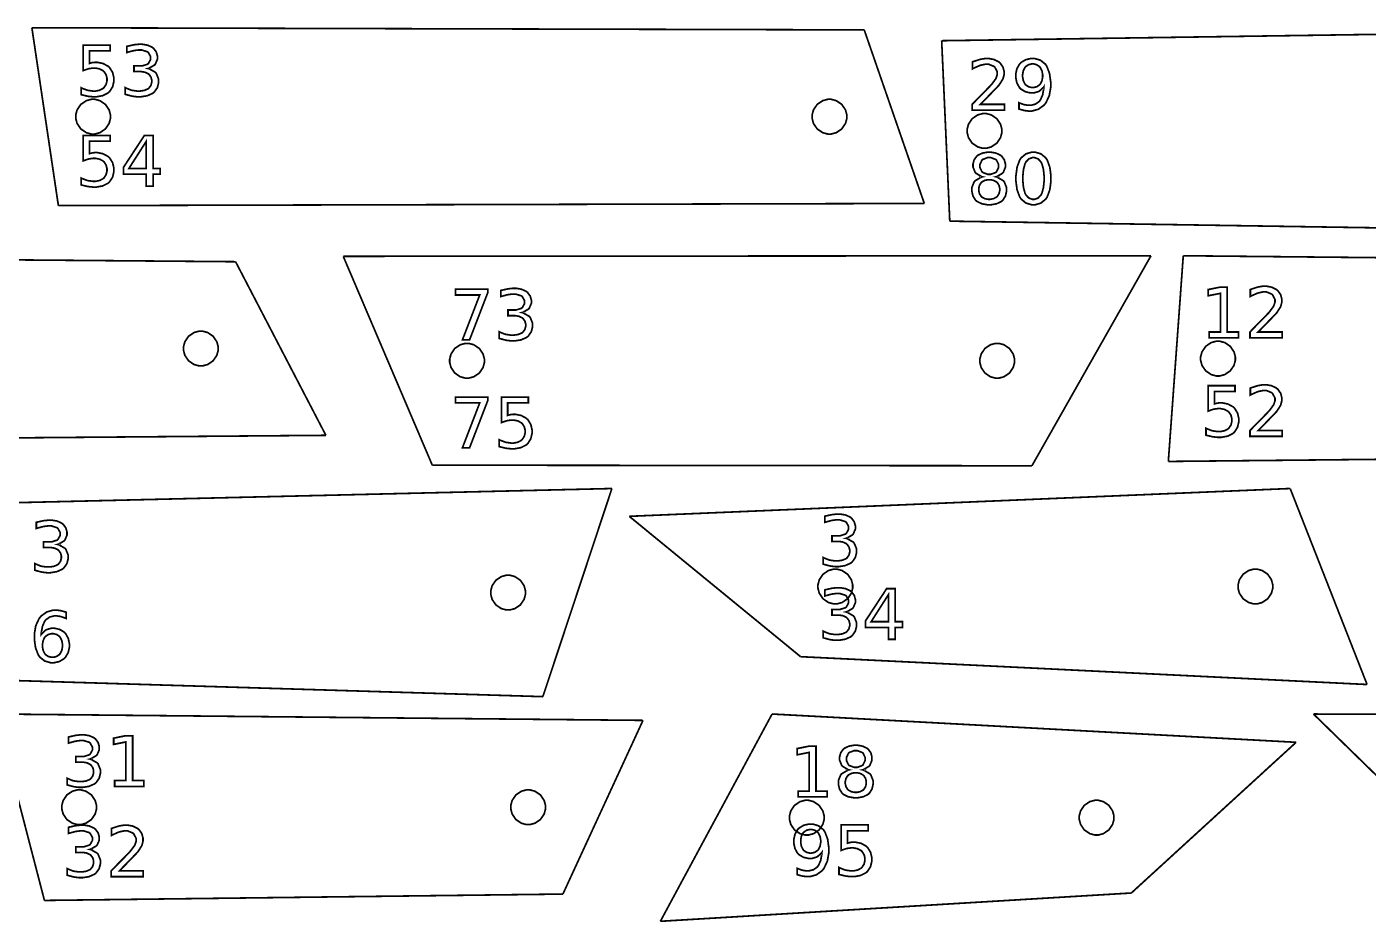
# Model space of a CAD drawing. Extents: x 0 to 51.8, y 1.6 to 26.8.
# Drawn here: x 33.59 to 41.64, y 8.98 to 14.34 of the extents above; entities that cross this region are included whole.
import ezdxf

# ---------------------------------------------------------------- set-up
doc = ezdxf.new("R2010")
doc.units = 0
doc.layers.get('0').update_dxf_attribs({"linetype": 'CONTINUOUS'})

msp = doc.modelspace()

# ---------------------------------------------------------------- linework, layer by layer
at = {"color": 0, "const_width": 0.010417}
for points in [[(33.6207, 14.3381), (38.6126, 14.325)], [(33.6207, 14.3381), (33.7796, 13.2714)], [(38.6126, 14.325), (38.9729, 13.2844)], [(39.0771, 14.2601), (44.424, 14.3381)], [(39.0771, 14.2601), (39.1257, 13.1783)], [(33.7796, 13.2714), (38.9729, 13.2844)], [(39.1257, 13.1783), (44.1097, 13.1005)], [(30.5375, 12.9709), (34.8424, 12.9351)], [(35.4881, 12.9674), (40.3324, 12.9709)], [(35.4881, 12.9674), (36.0222, 11.7152)], [(40.3324, 12.9709), (39.6185, 11.7117)], [(40.526, 12.9709), (40.4365, 11.7376)], [(40.526, 12.9709), (45.2426, 12.9245)], [(34.8424, 12.9351), (35.3839, 11.8942)], [(30.9781, 11.8583), (35.3839, 11.8942)], [(40.4365, 11.7376), (45.0368, 11.784)], [(36.0222, 11.7152), (39.6185, 11.7117)], [(32.6682, 11.4701), (37.0993, 11.5753)], [(37.0993, 11.5753), (36.6853, 10.3275)], [(37.2035, 11.4086), (41.1671, 11.5753)], [(41.1671, 11.5753), (41.6285, 10.4003)], [(37.2035, 11.4086), (38.231, 10.5671)], [(38.231, 10.5671), (41.6285, 10.4003)], [(33.2372, 10.4327), (36.6853, 10.3275)], [(33.4057, 10.2233), (37.2858, 10.1852)], [(33.4057, 10.2233), (33.696, 9.10568)], [(38.06, 10.2233), (37.39, 8.98062)], [(38.06, 10.2233), (41.2029, 10.0538)], [(41.3071, 10.2233), (45.0964, 10.2135)], [(41.3071, 10.2233), (42.3804, 9.17567)], [(37.2858, 10.1852), (36.8054, 9.14382)], [(41.2029, 10.0538), (40.2146, 9.15022)], [(33.696, 9.10568), (36.8054, 9.14382)], [(37.39, 8.98062), (40.2146, 9.15022)]]:
    msp.add_lwpolyline(points, dxfattribs=at)
at = {"color": 1, "const_width": 0.010417}
for points in [[(34.3181, 14.0935), (34.3229, 14.0925), (34.3614, 14.0707), (34.364, 14.0672), (34.3668, 14.064), (34.3808, 14.0296), (34.3808, 14.0181), (34.3808, 14.0081), (34.3731, 13.9782), (34.3549, 13.9525), (34.3497, 13.9483), (34.3446, 13.9443), (34.3124, 13.93), (34.2744, 13.9239), (34.2619, 13.9239), (34.2521, 13.9239), (34.226, 13.9271), (34.2226, 13.9278), (34.2193, 13.9283), (34.1843, 13.9376), (34.1807, 13.9388), (34.1807, 13.9785), (34.1835, 13.9769), (34.2149, 13.9642), (34.2182, 13.9633), (34.2217, 13.9625), (34.251, 13.9583), (34.2608, 13.9583), (34.2693, 13.9583), (34.2947, 13.9621), (34.3163, 13.971), (34.3196, 13.9735), (34.3229, 13.9761), (34.3347, 13.9924), (34.3397, 14.0117), (34.3397, 14.0181), (34.3397, 14.024), (34.3351, 14.0419), (34.324, 14.0574), (34.321, 14.0599), (34.3178, 14.0625), (34.2985, 14.0713), (34.2761, 14.0751), (34.2686, 14.0751), (34.2332, 14.0751), (34.2332, 14.1089), (34.2703, 14.1089), (34.2819, 14.1089), (34.3139, 14.119), (34.3165, 14.1211), (34.3193, 14.1232), (34.3328, 14.1478), (34.3328, 14.156), (34.3328, 14.165), (34.3189, 14.1897), (34.3161, 14.1918), (34.3133, 14.1939), (34.2797, 14.2044), (34.2686, 14.2044), (34.2596, 14.2044), (34.2356, 14.2014), (34.2324, 14.2007), (34.2292, 14.2001), (34.1937, 14.1906), (34.1899, 14.1893), (34.1899, 14.226), (34.1937, 14.2269), (34.2303, 14.2351), (34.2336, 14.2357), (34.2371, 14.2363), (34.2635, 14.2389), (34.2724, 14.2389), (34.2828, 14.2389), (34.3142, 14.2336), (34.3418, 14.2213), (34.3462, 14.2176), (34.3508, 14.2142), (34.3668, 14.1926), (34.3736, 14.1683), (34.3736, 14.1601), (34.3736, 14.1496), (34.3615, 14.1206), (34.3592, 14.1176), (34.3567, 14.1147), (34.3225, 14.0947), (34.3181, 14.0935)], [(33.9286, 14.2335), (34.0901, 14.2335), (34.0901, 14.1988), (33.9664, 14.1988), (33.9664, 14.1243), (33.9679, 14.1249), (33.9826, 14.1288), (33.9842, 14.1289), (33.9857, 14.1292), (33.9981, 14.1304), (34.0022, 14.1304), (34.0136, 14.1304), (34.0476, 14.1235), (34.0778, 14.1071), (34.0828, 14.1025), (34.0876, 14.0978), (34.105, 14.0697), (34.1125, 14.0378), (34.1125, 14.0271), (34.1125, 14.0162), (34.1049, 13.9836), (34.0869, 13.9556), (34.0818, 13.951), (34.0768, 13.9464), (34.0451, 13.9306), (34.0082, 13.9239), (33.996, 13.9239), (33.9861, 13.9239), (33.9601, 13.9265), (33.9568, 13.9271), (33.9536, 13.9276), (33.9194, 13.9358), (33.9158, 13.9368), (33.9158, 13.9781), (33.9189, 13.9764), (33.9506, 13.964), (33.9539, 13.9631), (33.9571, 13.9624), (33.9856, 13.9583), (33.995, 13.9583), (34.0029, 13.9583), (34.0265, 13.9629), (34.0472, 13.9737), (34.0506, 13.9768), (34.054, 13.9799), (34.066, 13.9987), (34.0712, 14.02), (34.0712, 14.0271), (34.0712, 14.0342), (34.066, 14.0556), (34.054, 14.0742), (34.0506, 14.0772), (34.0472, 14.0804), (34.0265, 14.0913), (34.0029, 14.096), (33.995, 14.096), (33.9868, 14.096), (33.9647, 14.0929), (33.9621, 14.0922), (33.9593, 14.0917), (33.9315, 14.0822), (33.9286, 14.081), (33.9286, 14.2335)], [(39.3097, 13.8788), (39.4532, 13.8788), (39.4532, 13.8442), (39.2604, 13.8442), (39.2604, 13.8788), (39.2643, 13.8828), (39.2879, 13.9072), (39.3172, 13.9371), (39.324, 13.9439), (39.3307, 13.9507), (39.3569, 13.9774), (39.3731, 13.9944), (39.3747, 13.9964), (39.3781, 14), (39.4011, 14.0314), (39.4024, 14.0339), (39.4036, 14.0365), (39.4104, 14.0572), (39.4104, 14.064), (39.4104, 14.0739), (39.3961, 14.1011), (39.3932, 14.1036), (39.3904, 14.1061), (39.3593, 14.119), (39.349, 14.119), (39.3387, 14.119), (39.3118, 14.1133), (39.3082, 14.1122), (39.3046, 14.1111), (39.2664, 14.0942), (39.2624, 14.0918), (39.2624, 14.1333), (39.2665, 14.135), (39.305, 14.1475), (39.3086, 14.1483), (39.3122, 14.1492), (39.3393, 14.1535), (39.3483, 14.1535), (39.3589, 14.1535), (39.3906, 14.1476), (39.4187, 14.1338), (39.4233, 14.1299), (39.4281, 14.126), (39.4444, 14.1024), (39.4517, 14.0758), (39.4517, 14.0669), (39.4517, 14.0581), (39.4457, 14.0342), (39.4444, 14.0313), (39.4432, 14.0285), (39.4221, 13.9956), (39.419, 13.9918), (39.4182, 13.9908), (39.4083, 13.9804), (39.3911, 13.9625), (39.3865, 13.9578), (39.3819, 13.9531), (39.3536, 13.9239), (39.3179, 13.8872), (39.3097, 13.8788)], [(39.541, 13.8505), (39.541, 13.8881), (39.5435, 13.8869), (39.5694, 13.8774), (39.5722, 13.8768), (39.5747, 13.8761), (39.5962, 13.8729), (39.6035, 13.8729), (39.6124, 13.8729), (39.6392, 13.8797), (39.6619, 13.8957), (39.6654, 13.9003), (39.669, 13.9047), (39.6824, 13.9347), (39.6894, 13.974), (39.69, 13.9833), (39.6881, 13.9804), (39.6631, 13.9581), (39.66, 13.9564), (39.6569, 13.9549), (39.6293, 13.9471), (39.6201, 13.9471), (39.6099, 13.9471), (39.5793, 13.954), (39.5524, 13.9701), (39.5479, 13.9747), (39.5435, 13.9793), (39.5279, 14.0074), (39.5214, 14.0394), (39.5214, 14.0501), (39.5214, 14.0607), (39.5282, 14.0922), (39.5443, 14.1204), (39.5489, 14.125), (39.5536, 14.1299), (39.5813, 14.1464), (39.6124, 14.1535), (39.6228, 14.1535), (39.6343, 14.1535), (39.6692, 14.1433), (39.6986, 14.1199), (39.7032, 14.1131), (39.7078, 14.1064), (39.724, 14.0636), (39.731, 14.0126), (39.731, 13.9957), (39.731, 13.9796), (39.7225, 13.9312), (39.7026, 13.8883), (39.6969, 13.8811), (39.6913, 13.874), (39.6569, 13.8491), (39.6181, 13.8384), (39.6051, 13.8384), (39.5974, 13.8384), (39.5765, 13.8409), (39.5739, 13.8414), (39.5712, 13.842), (39.5437, 13.8496), (39.541, 13.8505)], [(39.6228, 13.9794), (39.6289, 13.9794), (39.6474, 13.9842), (39.6636, 13.9951), (39.6664, 13.9983), (39.669, 14.0015), (39.6786, 14.0207), (39.6826, 14.0429), (39.6826, 14.0501), (39.6826, 14.0575), (39.6786, 14.0794), (39.669, 14.0987), (39.6664, 14.1018), (39.6636, 14.105), (39.6474, 14.1161), (39.6289, 14.121), (39.6228, 14.121), (39.6165, 14.121), (39.5978, 14.1161), (39.5814, 14.105), (39.5786, 14.1018), (39.576, 14.0987), (39.5665, 14.0794), (39.5626, 14.0575), (39.5626, 14.0501), (39.5626, 14.0429), (39.5665, 14.0207), (39.576, 14.0015), (39.5786, 13.9983), (39.5814, 13.9951), (39.5978, 13.9842), (39.6165, 13.9794), (39.6228, 13.9794)], [(33.9286, 13.6924), (34.0901, 13.6924), (34.0901, 13.6577), (33.9664, 13.6577), (33.9664, 13.5832), (33.9679, 13.5838), (33.9826, 13.5876), (33.9842, 13.5878), (33.9857, 13.5881), (33.9981, 13.5893), (34.0022, 13.5893), (34.0136, 13.5893), (34.0476, 13.5823), (34.0778, 13.566), (34.0828, 13.5613), (34.0876, 13.5567), (34.105, 13.5286), (34.1125, 13.4967), (34.1125, 13.486), (34.1125, 13.4752), (34.1049, 13.4424), (34.0869, 13.4144), (34.0818, 13.4098), (34.0768, 13.4053), (34.0451, 13.3895), (34.0082, 13.3827), (33.996, 13.3827), (33.9861, 13.3827), (33.9601, 13.3854), (33.9568, 13.386), (33.9536, 13.3865), (33.9194, 13.3946), (33.9158, 13.3957), (33.9158, 13.437), (33.9189, 13.4353), (33.9506, 13.4228), (33.9539, 13.422), (33.9571, 13.4212), (33.9856, 13.4172), (33.995, 13.4172), (34.0029, 13.4172), (34.0265, 13.4218), (34.0472, 13.4326), (34.0506, 13.4357), (34.054, 13.4388), (34.066, 13.4576), (34.0712, 13.4789), (34.0712, 13.486), (34.0712, 13.4931), (34.066, 13.5144), (34.054, 13.5331), (34.0506, 13.5361), (34.0472, 13.5393), (34.0265, 13.5501), (34.0029, 13.5548), (33.995, 13.5548), (33.9868, 13.5548), (33.9647, 13.5518), (33.9621, 13.5511), (33.9593, 13.5505), (33.9315, 13.5411), (33.9286, 13.5398), (33.9286, 13.6924)], [(34.2957, 13.6924), (34.3474, 13.6924), (34.3474, 13.4945), (34.3908, 13.4945), (34.3908, 13.4602), (34.3474, 13.4602), (34.3474, 13.3886), (34.3065, 13.3886), (34.3065, 13.4602), (34.1694, 13.4602), (34.1694, 13.4999), (34.2957, 13.6924)], [(34.3065, 13.6566), (34.2029, 13.4945), (34.3065, 13.4945), (34.3065, 13.6566)], [(39.3212, 13.4442), (39.3167, 13.4453), (39.2824, 13.4657), (39.28, 13.4687), (39.2775, 13.4717), (39.2651, 13.5027), (39.2651, 13.513), (39.2651, 13.5212), (39.2715, 13.5456), (39.2867, 13.567), (39.291, 13.5705), (39.2954, 13.5741), (39.3218, 13.5864), (39.3521, 13.5917), (39.3622, 13.5917), (39.3722, 13.5917), (39.4026, 13.5864), (39.429, 13.5741), (39.4333, 13.5705), (39.4378, 13.567), (39.4529, 13.5456), (39.4594, 13.5212), (39.4594, 13.513), (39.4594, 13.5019), (39.4471, 13.4717), (39.4447, 13.4687), (39.4422, 13.4657), (39.4081, 13.4453), (39.4036, 13.4442), (39.4086, 13.443), (39.4471, 13.4204), (39.4499, 13.417), (39.4526, 13.4137), (39.4664, 13.3794), (39.4664, 13.368), (39.4664, 13.3582), (39.4596, 13.3289), (39.4439, 13.304), (39.4394, 13.3001), (39.435, 13.2962), (39.4067, 13.2825), (39.3733, 13.2766), (39.3622, 13.2766), (39.3511, 13.2766), (39.3178, 13.2825), (39.2894, 13.2962), (39.285, 13.3001), (39.2804, 13.304), (39.2647, 13.3289), (39.2581, 13.3582), (39.2581, 13.368), (39.2581, 13.3803), (39.2719, 13.4137), (39.2747, 13.417), (39.2775, 13.4204), (39.3163, 13.443), (39.3212, 13.4442)], [(39.6275, 13.5917), (39.6388, 13.5917), (39.6726, 13.5817), (39.7011, 13.5581), (39.7056, 13.5514), (39.7101, 13.5447), (39.7257, 13.5018), (39.7325, 13.451), (39.7325, 13.434), (39.7325, 13.4171), (39.7257, 13.3664), (39.7101, 13.3237), (39.7056, 13.317), (39.7011, 13.3103), (39.6726, 13.2867), (39.6388, 13.2766), (39.6275, 13.2766), (39.6163, 13.2766), (39.5825, 13.2867), (39.554, 13.3103), (39.5496, 13.317), (39.5451, 13.3237), (39.5293, 13.3664), (39.5226, 13.4171), (39.5226, 13.434), (39.5226, 13.451), (39.5293, 13.5018), (39.5451, 13.5447), (39.5496, 13.5514), (39.554, 13.5581), (39.5825, 13.5817), (39.6163, 13.5917), (39.6275, 13.5917)], [(39.3063, 13.5091), (39.3063, 13.4999), (39.3185, 13.4746), (39.321, 13.4724), (39.3235, 13.4702), (39.3525, 13.4592), (39.3622, 13.4592), (39.3725, 13.4592), (39.4011, 13.4702), (39.4036, 13.4724), (39.4061, 13.4746), (39.4186, 13.5005), (39.4186, 13.5091), (39.4186, 13.5183), (39.4061, 13.5438), (39.4036, 13.546), (39.4011, 13.5482), (39.3719, 13.5592), (39.3622, 13.5592), (39.3519, 13.5592), (39.3235, 13.5482), (39.321, 13.546), (39.3185, 13.5438), (39.3063, 13.5177), (39.3063, 13.5091)], [(39.6275, 13.5592), (39.6206, 13.5592), (39.5997, 13.5514), (39.5824, 13.5332), (39.5797, 13.5279), (39.5771, 13.5227), (39.5678, 13.4888), (39.5639, 13.4477), (39.5639, 13.434), (39.5639, 13.4204), (39.5678, 13.3794), (39.5771, 13.3457), (39.5797, 13.3404), (39.5824, 13.3352), (39.5997, 13.317), (39.6206, 13.3092), (39.6275, 13.3092), (39.6344, 13.3092), (39.6556, 13.317), (39.6728, 13.3352), (39.6754, 13.3404), (39.6781, 13.3457), (39.6875, 13.3794), (39.6915, 13.4204), (39.6915, 13.434), (39.6915, 13.4477), (39.6875, 13.4888), (39.6781, 13.5227), (39.6754, 13.5279), (39.6728, 13.5332), (39.6556, 13.5514), (39.6344, 13.5592), (39.6275, 13.5592)], [(39.3622, 13.4268), (39.3557, 13.4268), (39.336, 13.4228), (39.3189, 13.4136), (39.3163, 13.411), (39.3133, 13.4084), (39.3036, 13.3924), (39.2994, 13.3741), (39.2994, 13.368), (39.2994, 13.3619), (39.3036, 13.3434), (39.3133, 13.3274), (39.3163, 13.3248), (39.3189, 13.3222), (39.336, 13.3131), (39.3557, 13.3092), (39.3622, 13.3092), (39.3688, 13.3092), (39.3883, 13.3131), (39.4056, 13.3222), (39.4085, 13.3248), (39.4113, 13.3275), (39.4211, 13.3435), (39.4254, 13.3619), (39.4254, 13.368), (39.4254, 13.3741), (39.4211, 13.3924), (39.4113, 13.4084), (39.4085, 13.411), (39.4056, 13.4136), (39.3885, 13.4228), (39.3688, 13.4268), (39.3622, 13.4268)], [(40.9753, 12.5137), (41.1188, 12.5137), (41.1188, 12.4792), (40.9261, 12.4792), (40.9261, 12.5137), (40.9299, 12.5178), (40.9535, 12.5422), (40.9829, 12.5721), (40.9896, 12.5788), (40.9964, 12.5857), (41.0226, 12.6124), (41.0388, 12.6294), (41.0404, 12.6313), (41.0436, 12.635), (41.0667, 12.6663), (41.0679, 12.6689), (41.0693, 12.6715), (41.076, 12.6922), (41.076, 12.6991), (41.076, 12.7089), (41.0617, 12.7361), (41.0589, 12.7386), (41.0561, 12.7412), (41.025, 12.754), (41.0146, 12.754), (41.0044, 12.754), (40.9774, 12.7484), (40.9738, 12.7472), (40.9703, 12.7462), (40.9321, 12.7291), (40.9281, 12.7268), (40.9281, 12.7683), (40.9321, 12.77), (40.9707, 12.7824), (40.9742, 12.7833), (40.9778, 12.7841), (41.0049, 12.7885), (41.0139, 12.7885), (41.0244, 12.7885), (41.0563, 12.7826), (41.0843, 12.7688), (41.089, 12.7648), (41.0938, 12.7609), (41.1101, 12.7374), (41.1172, 12.7108), (41.1172, 12.7019), (41.1172, 12.693), (41.1113, 12.6691), (41.1101, 12.6663), (41.1089, 12.6635), (41.0878, 12.6306), (41.0847, 12.6268), (41.0839, 12.6258), (41.0739, 12.6153), (41.0567, 12.5974), (41.0521, 12.5927), (41.0476, 12.5881), (41.0193, 12.5589), (40.9836, 12.5222), (40.9753, 12.5137)], [(36.1607, 12.7701), (36.356, 12.7701), (36.356, 12.7526), (36.2456, 12.4663), (36.2028, 12.4663), (36.3065, 12.7354), (36.1607, 12.7354), (36.1607, 12.7701)], [(36.5608, 12.6302), (36.5657, 12.6291), (36.604, 12.6073), (36.6068, 12.6039), (36.6096, 12.6006), (36.6235, 12.5661), (36.6235, 12.5546), (36.6235, 12.5447), (36.6157, 12.5148), (36.5976, 12.4891), (36.5925, 12.485), (36.5874, 12.4809), (36.555, 12.4666), (36.5171, 12.4604), (36.5046, 12.4604), (36.4947, 12.4604), (36.4686, 12.4637), (36.4653, 12.4644), (36.4619, 12.465), (36.4269, 12.4742), (36.4233, 12.4754), (36.4233, 12.5151), (36.4262, 12.5135), (36.4575, 12.5008), (36.461, 12.4999), (36.4643, 12.4991), (36.4936, 12.495), (36.5035, 12.495), (36.5119, 12.495), (36.5375, 12.4987), (36.5589, 12.5077), (36.5622, 12.5101), (36.5657, 12.5128), (36.5774, 12.529), (36.5825, 12.5482), (36.5825, 12.5546), (36.5825, 12.5607), (36.5778, 12.5786), (36.5667, 12.594), (36.5636, 12.5965), (36.5604, 12.5991), (36.5411, 12.6079), (36.5188, 12.6117), (36.5113, 12.6117), (36.476, 12.6117), (36.476, 12.6456), (36.5131, 12.6456), (36.5246, 12.6456), (36.5565, 12.6557), (36.5593, 12.6577), (36.5619, 12.6598), (36.5756, 12.6845), (36.5756, 12.6927), (36.5756, 12.7016), (36.5615, 12.7264), (36.5588, 12.7285), (36.5561, 12.7306), (36.5225, 12.741), (36.5113, 12.741), (36.5022, 12.741), (36.4782, 12.738), (36.475, 12.7374), (36.4718, 12.7368), (36.4364, 12.7272), (36.4325, 12.7259), (36.4325, 12.7625), (36.4364, 12.7636), (36.4729, 12.7717), (36.4764, 12.7723), (36.4797, 12.7728), (36.5061, 12.7756), (36.515, 12.7756), (36.5254, 12.7756), (36.5568, 12.7702), (36.5844, 12.7579), (36.589, 12.7543), (36.5935, 12.7508), (36.6094, 12.7293), (36.6164, 12.7049), (36.6164, 12.6968), (36.6164, 12.6861), (36.6042, 12.6572), (36.6018, 12.6542), (36.5994, 12.6514), (36.5653, 12.6313), (36.5608, 12.6302)], [(40.6818, 12.5137), (40.749, 12.5137), (40.749, 12.7455), (40.676, 12.731), (40.676, 12.7683), (40.7486, 12.783), (40.7897, 12.783), (40.7897, 12.5137), (40.8567, 12.5137), (40.8567, 12.4792), (40.6818, 12.4792), (40.6818, 12.5137)], [(40.6751, 12.1919), (40.8365, 12.1919), (40.8365, 12.1572), (40.7128, 12.1572), (40.7128, 12.0828), (40.7143, 12.0833), (40.7292, 12.0871), (40.7307, 12.0873), (40.7321, 12.0876), (40.7444, 12.0889), (40.7486, 12.0889), (40.76, 12.0889), (40.7942, 12.0819), (40.8242, 12.0655), (40.8292, 12.0609), (40.834, 12.0563), (40.8514, 12.0282), (40.8589, 11.9962), (40.8589, 11.9856), (40.8589, 11.9747), (40.8513, 11.942), (40.8333, 11.914), (40.8283, 11.9094), (40.8232, 11.9049), (40.7915, 11.8891), (40.7546, 11.8823), (40.7424, 11.8823), (40.7326, 11.8823), (40.7065, 11.885), (40.7033, 11.8855), (40.7, 11.8861), (40.6658, 11.8942), (40.6622, 11.8953), (40.6622, 11.9365), (40.6653, 11.9349), (40.6969, 11.9224), (40.7003, 11.9216), (40.7035, 11.9208), (40.7319, 11.9168), (40.7415, 11.9168), (40.7493, 11.9168), (40.7729, 11.9214), (40.7936, 11.9322), (40.7971, 11.9352), (40.8004, 11.9384), (40.8125, 11.9571), (40.8176, 11.9785), (40.8176, 11.9856), (40.8176, 11.9927), (40.8125, 12.0139), (40.8004, 12.0327), (40.7971, 12.0357), (40.7936, 12.0388), (40.7729, 12.0497), (40.7493, 12.0544), (40.7415, 12.0544), (40.7332, 12.0544), (40.7112, 12.0513), (40.7085, 12.0507), (40.7058, 12.0501), (40.6779, 12.0407), (40.6751, 12.0394), (40.6751, 12.1919)], [(40.9753, 11.9226), (41.1188, 11.9226), (41.1188, 11.8881), (40.9261, 11.8881), (40.9261, 11.9226), (40.9299, 11.9267), (40.9535, 11.9511), (40.9829, 11.981), (40.9896, 11.9877), (40.9964, 11.9946), (41.0226, 12.0213), (41.0388, 12.0383), (41.0404, 12.0403), (41.0436, 12.0439), (41.0667, 12.0753), (41.0679, 12.0778), (41.0693, 12.0804), (41.076, 12.1011), (41.076, 12.108), (41.076, 12.1178), (41.0617, 12.145), (41.0589, 12.1475), (41.0561, 12.1501), (41.025, 12.1629), (41.0146, 12.1629), (41.0044, 12.1629), (40.9774, 12.1573), (40.9738, 12.1561), (40.9703, 12.1551), (40.9321, 12.138), (40.9281, 12.1357), (40.9281, 12.1772), (40.9321, 12.1789), (40.9707, 12.1913), (40.9742, 12.1922), (40.9778, 12.193), (41.0049, 12.1974), (41.0139, 12.1974), (41.0244, 12.1974), (41.0563, 12.1915), (41.0843, 12.1777), (41.089, 12.1737), (41.0938, 12.1698), (41.1101, 12.1463), (41.1172, 12.1197), (41.1172, 12.1108), (41.1172, 12.1019), (41.1113, 12.078), (41.1101, 12.0752), (41.1089, 12.0724), (41.0878, 12.0395), (41.0847, 12.0357), (41.0839, 12.0347), (41.0739, 12.0242), (41.0567, 12.0063), (41.0521, 12.0016), (41.0476, 11.997), (41.0193, 11.9678), (40.9836, 11.9311), (40.9753, 11.9226)], [(36.1607, 12.1232), (36.356, 12.1232), (36.356, 12.1056), (36.2456, 11.8193), (36.2028, 11.8193), (36.3065, 12.0884), (36.1607, 12.0884), (36.1607, 12.1232)], [(36.4367, 12.1232), (36.5981, 12.1232), (36.5981, 12.0884), (36.4744, 12.0884), (36.4744, 12.014), (36.4758, 12.0145), (36.4907, 12.0183), (36.4922, 12.0186), (36.4936, 12.0188), (36.506, 12.0201), (36.5101, 12.0201), (36.5215, 12.0201), (36.5557, 12.0131), (36.5857, 11.9967), (36.5907, 11.9921), (36.5957, 11.9875), (36.6129, 11.9594), (36.6204, 11.9275), (36.6204, 11.9168), (36.6204, 11.9059), (36.6128, 11.8732), (36.595, 11.8452), (36.5899, 11.8406), (36.5847, 11.8361), (36.5531, 11.8203), (36.5161, 11.8135), (36.5039, 11.8135), (36.4942, 11.8135), (36.4681, 11.8162), (36.4649, 11.8167), (36.4615, 11.8173), (36.4274, 11.8254), (36.4239, 11.8265), (36.4239, 11.8677), (36.4268, 11.8661), (36.4586, 11.8536), (36.4618, 11.8528), (36.465, 11.852), (36.4936, 11.848), (36.5031, 11.848), (36.5108, 11.848), (36.5344, 11.8526), (36.5551, 11.8634), (36.5586, 11.8664), (36.5619, 11.8696), (36.574, 11.8883), (36.5792, 11.9097), (36.5792, 11.9168), (36.5792, 11.9239), (36.574, 11.9452), (36.5619, 11.9639), (36.5586, 11.9669), (36.5551, 11.9701), (36.5344, 11.9809), (36.5108, 11.9856), (36.5031, 11.9856), (36.4949, 11.9856), (36.4728, 11.9825), (36.47, 11.9819), (36.4674, 11.9813), (36.4394, 11.9719), (36.4367, 11.9706), (36.4367, 12.1232)], [(38.5042, 11.2766), (38.509, 11.2756), (38.5474, 11.2538), (38.5501, 11.2504), (38.5529, 11.2471), (38.5668, 11.2126), (38.5668, 11.2011), (38.5668, 11.1912), (38.559, 11.1612), (38.541, 11.1356), (38.5358, 11.1315), (38.5307, 11.1274), (38.4983, 11.1131), (38.4606, 11.1069), (38.4479, 11.1069), (38.4381, 11.1069), (38.4119, 11.1102), (38.4086, 11.1108), (38.4053, 11.1115), (38.3703, 11.1207), (38.3668, 11.1219), (38.3668, 11.1616), (38.3696, 11.16), (38.4008, 11.1473), (38.4043, 11.1464), (38.4076, 11.1456), (38.4369, 11.1414), (38.4468, 11.1414), (38.4553, 11.1414), (38.4808, 11.1452), (38.5022, 11.1541), (38.5057, 11.1566), (38.509, 11.1592), (38.5208, 11.1755), (38.5258, 11.1947), (38.5258, 11.2011), (38.5258, 11.2071), (38.5211, 11.225), (38.5101, 11.2405), (38.5069, 11.243), (38.5038, 11.2456), (38.4844, 11.2544), (38.4621, 11.2582), (38.4546, 11.2582), (38.4193, 11.2582), (38.4193, 11.292), (38.4564, 11.292), (38.4679, 11.292), (38.4999, 11.3022), (38.5026, 11.3042), (38.5053, 11.3063), (38.5189, 11.3309), (38.5189, 11.3391), (38.5189, 11.3481), (38.505, 11.3729), (38.5022, 11.3749), (38.4994, 11.3771), (38.4658, 11.3875), (38.4546, 11.3875), (38.4456, 11.3875), (38.4217, 11.3845), (38.4185, 11.3838), (38.4151, 11.3833), (38.3797, 11.3736), (38.3758, 11.3723), (38.3758, 11.409), (38.3797, 11.4101), (38.4162, 11.4182), (38.4197, 11.4188), (38.4231, 11.4193), (38.4494, 11.422), (38.4583, 11.422), (38.4688, 11.422), (38.5003, 11.4167), (38.5278, 11.4043), (38.5324, 11.4008), (38.5369, 11.3972), (38.5528, 11.3758), (38.5597, 11.3514), (38.5597, 11.3433), (38.5597, 11.3326), (38.5475, 11.3037), (38.5451, 11.3007), (38.5428, 11.2978), (38.5086, 11.2778), (38.5042, 11.2766)], [(33.7757, 11.2402), (33.7806, 11.2392), (33.8189, 11.2173), (33.8217, 11.214), (33.8244, 11.2107), (33.8385, 11.1762), (33.8385, 11.1647), (33.8385, 11.1548), (33.8306, 11.1248), (33.8125, 11.0992), (33.8074, 11.0951), (33.8022, 11.091), (33.77, 11.0767), (33.7321, 11.0705), (33.7194, 11.0705), (33.7097, 11.0705), (33.6836, 11.0738), (33.6803, 11.0744), (33.6768, 11.0751), (33.6419, 11.0843), (33.6383, 11.0855), (33.6383, 11.1252), (33.6411, 11.1236), (33.6725, 11.1109), (33.6758, 11.11), (33.6793, 11.1092), (33.7086, 11.105), (33.7185, 11.105), (33.7269, 11.105), (33.7524, 11.1088), (33.7739, 11.1177), (33.7772, 11.1202), (33.7806, 11.1228), (33.7924, 11.1391), (33.7974, 11.1583), (33.7974, 11.1647), (33.7974, 11.1707), (33.7926, 11.1886), (33.7817, 11.2041), (33.7785, 11.2066), (33.7754, 11.2092), (33.7561, 11.218), (33.7336, 11.2218), (33.7263, 11.2218), (33.6908, 11.2218), (33.6908, 11.2556), (33.7279, 11.2556), (33.7396, 11.2556), (33.7715, 11.2658), (33.7742, 11.2678), (33.7769, 11.2699), (33.7904, 11.2945), (33.7904, 11.3027), (33.7904, 11.3117), (33.7765, 11.3365), (33.7737, 11.3385), (33.771, 11.3407), (33.7374, 11.3511), (33.7263, 11.3511), (33.7172, 11.3511), (33.6932, 11.3481), (33.69, 11.3474), (33.6868, 11.3468), (33.6512, 11.3372), (33.6475, 11.3359), (33.6475, 11.3726), (33.6514, 11.3737), (33.6879, 11.3818), (33.6913, 11.3824), (33.6947, 11.3829), (33.7211, 11.3856), (33.7299, 11.3856), (33.7404, 11.3856), (33.7718, 11.3803), (33.7993, 11.3679), (33.8039, 11.3644), (33.8085, 11.3608), (33.8244, 11.3394), (33.8313, 11.315), (33.8313, 11.3069), (33.8313, 11.2962), (33.8192, 11.2673), (33.8167, 11.2643), (33.8143, 11.2614), (33.7801, 11.2414), (33.7757, 11.2402)], [(38.5042, 10.8351), (38.509, 10.834), (38.5474, 10.8122), (38.5501, 10.8088), (38.5529, 10.8055), (38.5668, 10.7711), (38.5668, 10.7596), (38.5668, 10.7496), (38.559, 10.7197), (38.541, 10.694), (38.5358, 10.6899), (38.5307, 10.6858), (38.4983, 10.6715), (38.4606, 10.6654), (38.4479, 10.6654), (38.4381, 10.6654), (38.4119, 10.6686), (38.4086, 10.6693), (38.4053, 10.6699), (38.3703, 10.6791), (38.3668, 10.6803), (38.3668, 10.7201), (38.3696, 10.7184), (38.4008, 10.7057), (38.4043, 10.7049), (38.4076, 10.704), (38.4369, 10.6999), (38.4468, 10.6999), (38.4553, 10.6999), (38.4808, 10.7037), (38.5022, 10.7126), (38.5057, 10.7151), (38.509, 10.7177), (38.5208, 10.7339), (38.5258, 10.7532), (38.5258, 10.7596), (38.5258, 10.7656), (38.5211, 10.7835), (38.5101, 10.7989), (38.5069, 10.8014), (38.5038, 10.804), (38.4844, 10.8128), (38.4621, 10.8166), (38.4546, 10.8166), (38.4193, 10.8166), (38.4193, 10.8505), (38.4564, 10.8505), (38.4679, 10.8505), (38.4999, 10.8606), (38.5026, 10.8626), (38.5053, 10.8647), (38.5189, 10.8894), (38.5189, 10.8976), (38.5189, 10.9065), (38.505, 10.9313), (38.5022, 10.9334), (38.4994, 10.9355), (38.4658, 10.946), (38.4546, 10.946), (38.4456, 10.946), (38.4217, 10.9429), (38.4185, 10.9423), (38.4151, 10.9417), (38.3797, 10.9321), (38.3758, 10.9308), (38.3758, 10.9674), (38.3797, 10.9685), (38.4162, 10.9767), (38.4197, 10.9772), (38.4231, 10.9778), (38.4494, 10.9805), (38.4583, 10.9805), (38.4688, 10.9805), (38.5003, 10.9752), (38.5278, 10.9628), (38.5324, 10.9592), (38.5369, 10.9557), (38.5528, 10.9342), (38.5597, 10.9098), (38.5597, 10.9017), (38.5597, 10.8911), (38.5475, 10.8621), (38.5451, 10.8592), (38.5428, 10.8563), (38.5086, 10.8362), (38.5042, 10.8351)], [(38.7471, 10.975), (38.7988, 10.975), (38.7988, 10.7771), (38.8421, 10.7771), (38.8421, 10.7428), (38.7988, 10.7428), (38.7988, 10.6712), (38.7579, 10.6712), (38.7579, 10.7428), (38.6208, 10.7428), (38.6208, 10.7826), (38.7471, 10.975)], [(38.7579, 10.9392), (38.6542, 10.7771), (38.7579, 10.7771), (38.7579, 10.9392)], [(33.8258, 10.8339), (33.8258, 10.7964), (33.8232, 10.7976), (33.7969, 10.807), (33.7944, 10.8077), (33.7918, 10.8083), (33.7704, 10.8116), (33.7633, 10.8116), (33.7543, 10.8116), (33.7274, 10.8047), (33.7046, 10.7886), (33.7011, 10.784), (33.6975, 10.7795), (33.6843, 10.7496), (33.6772, 10.7104), (33.6768, 10.7011), (33.6788, 10.704), (33.7036, 10.7265), (33.7067, 10.728), (33.7097, 10.7297), (33.7374, 10.7376), (33.7467, 10.7376), (33.7568, 10.7376), (33.7875, 10.7306), (33.8144, 10.7145), (33.8189, 10.7098), (33.8233, 10.7052), (33.8389, 10.677), (33.8456, 10.645), (33.8456, 10.6343), (33.8456, 10.6237), (33.8386, 10.5921), (33.8224, 10.5639), (33.8178, 10.5592), (33.8132, 10.5545), (33.7856, 10.538), (33.7546, 10.531), (33.7443, 10.531), (33.7326, 10.531), (33.6976, 10.5411), (33.6682, 10.5646), (33.6635, 10.5713), (33.6589, 10.5781), (33.6426, 10.6208), (33.6357, 10.6714), (33.6357, 10.6883), (33.6357, 10.7045), (33.6442, 10.753), (33.6642, 10.796), (33.6699, 10.8031), (33.6756, 10.8103), (33.7099, 10.8353), (33.7486, 10.8461), (33.7617, 10.8461), (33.7694, 10.8461), (33.7903, 10.8436), (33.7929, 10.843), (33.7954, 10.8426), (33.8229, 10.835), (33.8258, 10.8339)], [(33.7443, 10.705), (33.7381, 10.705), (33.7193, 10.7003), (33.7029, 10.6893), (33.7001, 10.6861), (33.6975, 10.683), (33.6881, 10.6637), (33.6842, 10.6417), (33.6842, 10.6343), (33.6842, 10.627), (33.6881, 10.6049), (33.6975, 10.5856), (33.7001, 10.5824), (33.7029, 10.5793), (33.7193, 10.5683), (33.7381, 10.5635), (33.7443, 10.5635), (33.7504, 10.5635), (33.7689, 10.5683), (33.7851, 10.5793), (33.7879, 10.5824), (33.7906, 10.5856), (33.8001, 10.6049), (33.8042, 10.627), (33.8042, 10.6343), (33.8042, 10.6417), (33.8001, 10.6637), (33.7906, 10.683), (33.7879, 10.6861), (33.7851, 10.6893), (33.7689, 10.7003), (33.7504, 10.705), (33.7443, 10.705)], [(33.9693, 9.95335), (33.9742, 9.95231), (34.0125, 9.93044), (34.0153, 9.92708), (34.0181, 9.92378), (34.0319, 9.88932), (34.0319, 9.87782), (34.0319, 9.86789), (34.0242, 9.83794), (34.0061, 9.81228), (34.001, 9.80817), (33.9958, 9.8041), (33.9635, 9.78976), (33.9256, 9.78364), (33.9131, 9.78364), (33.9032, 9.78364), (33.8771, 9.78689), (33.8737, 9.78754), (33.8704, 9.78819), (33.8354, 9.79742), (33.8318, 9.79861), (33.8318, 9.83832), (33.8347, 9.83669), (33.866, 9.824), (33.8694, 9.82314), (33.8728, 9.82232), (33.9021, 9.81814), (33.9119, 9.81814), (33.9204, 9.81814), (33.946, 9.82194), (33.9674, 9.83083), (33.9707, 9.83333), (33.9742, 9.83594), (33.9858, 9.85215), (33.991, 9.87142), (33.991, 9.87782), (33.991, 9.88385), (33.9863, 9.90175), (33.9751, 9.91721), (33.9721, 9.91971), (33.9689, 9.92225), (33.9496, 9.9311), (33.9272, 9.9349), (33.9197, 9.9349), (33.8844, 9.9349), (33.8844, 9.96875), (33.9215, 9.96875), (33.9331, 9.96875), (33.965, 9.97889), (33.9678, 9.9809), (33.9704, 9.98296), (33.984, 10.0077), (33.984, 10.0158), (33.984, 10.0248), (33.97, 10.0496), (33.9672, 10.0517), (33.9646, 10.0538), (33.931, 10.0642), (33.9197, 10.0642), (33.9107, 10.0642), (33.8867, 10.0612), (33.8835, 10.0605), (33.8803, 10.0599), (33.8449, 10.0503), (33.841, 10.049), (33.841, 10.0857), (33.8449, 10.0868), (33.8814, 10.0949), (33.8849, 10.0955), (33.8882, 10.096), (33.9146, 10.0987), (33.9235, 10.0987), (33.9339, 10.0987), (33.9653, 10.0934), (33.9929, 10.0811), (33.9975, 10.0775), (34.0019, 10.0739), (34.0179, 10.0525), (34.0249, 10.0281), (34.0249, 10.02), (34.0249, 10.0093), (34.0126, 9.98036), (34.0103, 9.97743), (34.0079, 9.97456), (33.9738, 9.95449), (33.9693, 9.95335)], [(34.1171, 9.824), (34.1844, 9.824), (34.1844, 10.0558), (34.1113, 10.0412), (34.1113, 10.0786), (34.184, 10.0933), (34.225, 10.0933), (34.225, 9.824), (34.2921, 9.824), (34.2921, 9.7895), (34.1171, 9.7895), (34.1171, 9.824)], [(38.2158, 9.7615), (38.2831, 9.7615), (38.2831, 9.99328), (38.2099, 9.97874), (38.2099, 10.0161), (38.2826, 10.0308), (38.3236, 10.0308), (38.3236, 9.7615), (38.3907, 9.7615), (38.3907, 9.727), (38.2158, 9.727), (38.2158, 9.7615)], [(38.5208, 9.88867), (38.5164, 9.88976), (38.4819, 9.91021), (38.4796, 9.91319), (38.4771, 9.91624), (38.4647, 9.94715), (38.4647, 9.95747), (38.4647, 9.96565), (38.4712, 9.99007), (38.4863, 10.0115), (38.4906, 10.015), (38.495, 10.0186), (38.5214, 10.0309), (38.5517, 10.0362), (38.5618, 10.0362), (38.5719, 10.0362), (38.6022, 10.0309), (38.6286, 10.0186), (38.6329, 10.015), (38.6374, 10.0115), (38.6525, 9.99007), (38.659, 9.96565), (38.659, 9.95747), (38.659, 9.9464), (38.6467, 9.91624), (38.6443, 9.91319), (38.6418, 9.91021), (38.6076, 9.88976), (38.6032, 9.88867), (38.6082, 9.88753), (38.6467, 9.8649), (38.6494, 9.86154), (38.6522, 9.85824), (38.666, 9.82394), (38.666, 9.8125), (38.666, 9.80274), (38.6592, 9.77339), (38.6435, 9.74854), (38.639, 9.74457), (38.6346, 9.74067), (38.6062, 9.727), (38.5729, 9.72114), (38.5618, 9.72114), (38.5507, 9.72114), (38.5174, 9.727), (38.489, 9.74067), (38.4846, 9.74457), (38.48, 9.74854), (38.4643, 9.77339), (38.4576, 9.80274), (38.4576, 9.8125), (38.4576, 9.82476), (38.4715, 9.85824), (38.4743, 9.86154), (38.4771, 9.8649), (38.5158, 9.88753), (38.5208, 9.88867)], [(38.5058, 9.95356), (38.5058, 9.94439), (38.5181, 9.91911), (38.5206, 9.91689), (38.5231, 9.91471), (38.5521, 9.90365), (38.5618, 9.90365), (38.5722, 9.90365), (38.6007, 9.91471), (38.6032, 9.91689), (38.6057, 9.91911), (38.6182, 9.94499), (38.6182, 9.95356), (38.6182, 9.96278), (38.6057, 9.98828), (38.6032, 9.99046), (38.6007, 9.99268), (38.5715, 10.0037), (38.5618, 10.0037), (38.5515, 10.0037), (38.5231, 9.99268), (38.5206, 9.99046), (38.5181, 9.98828), (38.5058, 9.96224), (38.5058, 9.95356)], [(38.5618, 9.87131), (38.5553, 9.87131), (38.5356, 9.86735), (38.5186, 9.85812), (38.5158, 9.85547), (38.5129, 9.85286), (38.5032, 9.83692), (38.499, 9.81862), (38.499, 9.8125), (38.499, 9.80638), (38.5032, 9.78792), (38.5129, 9.77192), (38.5158, 9.76932), (38.5186, 9.76671), (38.5356, 9.7576), (38.5553, 9.75369), (38.5618, 9.75369), (38.5683, 9.75369), (38.5881, 9.7576), (38.6051, 9.76671), (38.6081, 9.76932), (38.6108, 9.77197), (38.6207, 9.78803), (38.625, 9.80643), (38.625, 9.8125), (38.625, 9.81862), (38.6207, 9.83692), (38.6108, 9.85286), (38.6081, 9.85547), (38.6051, 9.85812), (38.5881, 9.86735), (38.5683, 9.87131), (38.5618, 9.87131)], [(33.9693, 9.41183), (33.9742, 9.41081), (34.0125, 9.38894), (34.0153, 9.38558), (34.0181, 9.38226), (34.0319, 9.34782), (34.0319, 9.33632), (34.0319, 9.32639), (34.0242, 9.29644), (34.0061, 9.27078), (34.001, 9.26665), (33.9958, 9.26258), (33.9635, 9.24826), (33.9256, 9.24214), (33.9131, 9.24214), (33.9032, 9.24214), (33.8771, 9.24539), (33.8737, 9.24604), (33.8704, 9.24669), (33.8354, 9.25592), (33.8318, 9.25711), (33.8318, 9.29682), (33.8347, 9.29519), (33.866, 9.2825), (33.8694, 9.28162), (33.8728, 9.28082), (33.9021, 9.27664), (33.9119, 9.27664), (33.9204, 9.27664), (33.946, 9.28043), (33.9674, 9.28933), (33.9707, 9.29183), (33.9742, 9.29443), (33.9858, 9.31065), (33.991, 9.32992), (33.991, 9.33632), (33.991, 9.34233), (33.9863, 9.36025), (33.9751, 9.37571), (33.9721, 9.37819), (33.9689, 9.38075), (33.9496, 9.3896), (33.9272, 9.39339), (33.9197, 9.39339), (33.8844, 9.39339), (33.8844, 9.42725), (33.9215, 9.42725), (33.9331, 9.42725), (33.965, 9.43739), (33.9678, 9.4394), (33.9704, 9.44146), (33.984, 9.46615), (33.984, 9.47433), (33.984, 9.48329), (33.97, 9.50808), (33.9672, 9.51014), (33.9646, 9.51226), (33.931, 9.52274), (33.9197, 9.52274), (33.9107, 9.52274), (33.8867, 9.51969), (33.8835, 9.51904), (33.8803, 9.51844), (33.8449, 9.50885), (33.841, 9.50754), (33.841, 9.54422), (33.8449, 9.54531), (33.8814, 9.55344), (33.8849, 9.55399), (33.8882, 9.55453), (33.9146, 9.55724), (33.9235, 9.55724), (33.9339, 9.55724), (33.9653, 9.55192), (33.9929, 9.53956), (33.9975, 9.53597), (34.0019, 9.53244), (34.0179, 9.51096), (34.0249, 9.4866), (34.0249, 9.47846), (34.0249, 9.46783), (34.0126, 9.43886), (34.0103, 9.43593), (34.0079, 9.43306), (33.9738, 9.41297), (33.9693, 9.41183)], [(34.1453, 9.2825), (34.2888, 9.2825), (34.2888, 9.24799), (34.0961, 9.24799), (34.0961, 9.2825), (34.1, 9.28657), (34.1235, 9.31093), (34.1529, 9.34082), (34.1597, 9.3476), (34.1664, 9.35444), (34.1926, 9.38112), (34.2088, 9.39817), (34.2104, 9.40013), (34.2137, 9.40381), (34.2367, 9.43511), (34.2381, 9.43767), (34.2393, 9.44026), (34.246, 9.46094), (34.246, 9.46783), (34.246, 9.47771), (34.2317, 9.50483), (34.2289, 9.50732), (34.2261, 9.50993), (34.195, 9.52274), (34.1846, 9.52274), (34.1744, 9.52274), (34.1474, 9.51714), (34.1439, 9.516), (34.1403, 9.51492), (34.1021, 9.49789), (34.0981, 9.49561), (34.0981, 9.53706), (34.1022, 9.53874), (34.1407, 9.55122), (34.1443, 9.55203), (34.1478, 9.5529), (34.1749, 9.55724), (34.184, 9.55724), (34.1944, 9.55724), (34.2263, 9.55132), (34.2544, 9.53754), (34.259, 9.53358), (34.2638, 9.52968), (34.2801, 9.50612), (34.2872, 9.47954), (34.2872, 9.47065), (34.2872, 9.46175), (34.2813, 9.43787), (34.2801, 9.43506), (34.2789, 9.43229), (34.2578, 9.39936), (34.2547, 9.39556), (34.2539, 9.39458), (34.244, 9.38411), (34.2267, 9.36621), (34.2222, 9.36149), (34.2176, 9.35682), (34.1893, 9.32764), (34.1536, 9.29096), (34.1453, 9.2825)], [(38.2099, 9.26069), (38.2099, 9.29824), (38.2125, 9.29704), (38.2385, 9.2876), (38.2411, 9.28694), (38.2438, 9.28629), (38.2653, 9.28304), (38.2724, 9.28304), (38.2813, 9.28304), (38.3082, 9.28987), (38.3308, 9.30583), (38.3344, 9.31039), (38.3381, 9.31494), (38.3513, 9.34483), (38.3585, 9.38422), (38.359, 9.3935), (38.3571, 9.39063), (38.3321, 9.36822), (38.329, 9.3666), (38.326, 9.36507), (38.2983, 9.35726), (38.2892, 9.35726), (38.2789, 9.35726), (38.2483, 9.36415), (38.2212, 9.38026), (38.2168, 9.38482), (38.2124, 9.38943), (38.1969, 9.41749), (38.1904, 9.44965), (38.1904, 9.46035), (38.1904, 9.47086), (38.1972, 9.50239), (38.2133, 9.53054), (38.2179, 9.53521), (38.2225, 9.53999), (38.2503, 9.55653), (38.2813, 9.56364), (38.2917, 9.56364), (38.3033, 9.56364), (38.3382, 9.55354), (38.3675, 9.53), (38.3722, 9.52328), (38.3768, 9.51654), (38.3931, 9.47374), (38.4, 9.42285), (38.4, 9.40588), (38.4, 9.38976), (38.3914, 9.34142), (38.3715, 9.29844), (38.366, 9.29129), (38.3603, 9.28418), (38.3258, 9.25922), (38.2871, 9.24854), (38.2742, 9.24854), (38.2664, 9.24854), (38.2456, 9.25108), (38.2429, 9.25157), (38.2403, 9.25211), (38.2128, 9.25971), (38.2099, 9.26069)], [(38.2917, 9.3896), (38.2979, 9.3896), (38.3164, 9.39432), (38.3326, 9.40533), (38.3353, 9.40847), (38.3381, 9.41163), (38.3475, 9.43088), (38.3517, 9.45301), (38.3517, 9.46035), (38.3517, 9.46767), (38.3475, 9.48964), (38.3381, 9.50885), (38.3353, 9.51199), (38.3326, 9.51519), (38.3164, 9.52632), (38.2979, 9.53108), (38.2917, 9.53108), (38.2854, 9.53108), (38.2668, 9.52632), (38.2504, 9.51519), (38.2476, 9.51199), (38.245, 9.50885), (38.2356, 9.48964), (38.2317, 9.46767), (38.2317, 9.46035), (38.2317, 9.45301), (38.2356, 9.43088), (38.245, 9.41163), (38.2476, 9.40847), (38.2504, 9.40533), (38.2668, 9.39432), (38.2854, 9.3896), (38.2917, 9.3896)], [(38.4743, 9.55821), (38.6358, 9.55821), (38.6358, 9.52349), (38.5121, 9.52349), (38.5121, 9.44906), (38.5136, 9.4496), (38.5283, 9.4534), (38.5299, 9.45361), (38.5314, 9.45389), (38.5437, 9.45514), (38.5479, 9.45514), (38.5593, 9.45514), (38.5933, 9.44814), (38.6235, 9.43181), (38.6285, 9.42714), (38.6333, 9.42253), (38.6507, 9.39442), (38.6582, 9.36253), (38.6582, 9.35183), (38.6582, 9.34099), (38.6506, 9.30826), (38.6326, 9.28022), (38.6275, 9.27567), (38.6225, 9.27115), (38.5908, 9.25532), (38.5539, 9.24854), (38.5417, 9.24854), (38.5318, 9.24854), (38.5058, 9.25125), (38.5025, 9.25179), (38.4993, 9.25233), (38.465, 9.26047), (38.4615, 9.26156), (38.4615, 9.30279), (38.4646, 9.30117), (38.4963, 9.28868), (38.4994, 9.28782), (38.5028, 9.28706), (38.5313, 9.28304), (38.5407, 9.28304), (38.5486, 9.28304), (38.5722, 9.28765), (38.5929, 9.29844), (38.5962, 9.30149), (38.5997, 9.30464), (38.6117, 9.3234), (38.6169, 9.34472), (38.6169, 9.35183), (38.6169, 9.35894), (38.6117, 9.38021), (38.5997, 9.39893), (38.5962, 9.40196), (38.5929, 9.40511), (38.5722, 9.41596), (38.5486, 9.42062), (38.5407, 9.42062), (38.5325, 9.42062), (38.5104, 9.41758), (38.5078, 9.41694), (38.505, 9.41635), (38.4772, 9.40696), (38.4743, 9.40565), (38.4743, 9.55821)]]:
    msp.add_lwpolyline(points, close=True, dxfattribs=at)
at = {"color": 0, "const_width": 0.010417}
for points in [[(34.0921, 13.8047), (34.0921, 13.7946), (34.0839, 13.7642), (34.0615, 13.7311), (34.0285, 13.7087), (33.9981, 13.7005), (33.9879, 13.7005), (33.9778, 13.7005), (33.9474, 13.7087), (33.9142, 13.7311), (33.8918, 13.7642), (33.8837, 13.7946), (33.8837, 13.8047), (33.8837, 13.8148), (33.8918, 13.8453), (33.9142, 13.8784), (33.9474, 13.9007), (33.9778, 13.9089), (33.9879, 13.9089), (33.9981, 13.9089), (34.0285, 13.9007), (34.0615, 13.8784), (34.0839, 13.8453), (34.0921, 13.8148), (34.0921, 13.8047)], [(38.5085, 13.8047), (38.5085, 13.7946), (38.5003, 13.7642), (38.4779, 13.7311), (38.4447, 13.7087), (38.4143, 13.7005), (38.4043, 13.7005), (38.3942, 13.7005), (38.3636, 13.7087), (38.3306, 13.7311), (38.3082, 13.7642), (38.3001, 13.7946), (38.3001, 13.8047), (38.3001, 13.8148), (38.3082, 13.8453), (38.3306, 13.8784), (38.3636, 13.9007), (38.3942, 13.9089), (38.4043, 13.9089), (38.4143, 13.9089), (38.4447, 13.9007), (38.4779, 13.8784), (38.5003, 13.8453), (38.5085, 13.8148), (38.5085, 13.8047)], [(39.4382, 13.7192), (39.4382, 13.7092), (39.43, 13.6787), (39.4076, 13.6456), (39.3744, 13.6233), (39.344, 13.6151), (39.334, 13.6151), (39.3239, 13.6151), (39.2935, 13.6233), (39.2603, 13.6456), (39.2379, 13.6787), (39.2299, 13.7092), (39.2299, 13.7192), (39.2299, 13.7294), (39.2379, 13.7598), (39.2603, 13.7929), (39.2935, 13.8153), (39.3239, 13.8234), (39.334, 13.8234), (39.344, 13.8234), (39.3744, 13.8153), (39.4076, 13.7929), (39.43, 13.7598), (39.4382, 13.7294), (39.4382, 13.7192)], [(34.7382, 12.4147), (34.7382, 12.4046), (34.73, 12.3741), (34.7076, 12.341), (34.6746, 12.3187), (34.6442, 12.3105), (34.634, 12.3105), (34.6239, 12.3105), (34.5935, 12.3187), (34.5604, 12.341), (34.5381, 12.3741), (34.5299, 12.4046), (34.5299, 12.4147), (34.5299, 12.4248), (34.5381, 12.4552), (34.5604, 12.4883), (34.5935, 12.5107), (34.6239, 12.5188), (34.634, 12.5188), (34.6442, 12.5188), (34.6746, 12.5107), (34.7076, 12.4883), (34.73, 12.4552), (34.7382, 12.4248), (34.7382, 12.4147)], [(36.3347, 12.3413), (36.3347, 12.3312), (36.3265, 12.3008), (36.3042, 12.2677), (36.2711, 12.2453), (36.2407, 12.2371), (36.2306, 12.2371), (36.2204, 12.2371), (36.19, 12.2453), (36.1569, 12.2677), (36.1346, 12.3008), (36.1264, 12.3312), (36.1264, 12.3413), (36.1264, 12.3515), (36.1346, 12.3819), (36.1569, 12.415), (36.19, 12.4373), (36.2204, 12.4455), (36.2306, 12.4455), (36.2407, 12.4455), (36.2711, 12.4373), (36.3042, 12.415), (36.3265, 12.3819), (36.3347, 12.3515), (36.3347, 12.3413)], [(39.5143, 12.3413), (39.5143, 12.3312), (39.5061, 12.3008), (39.4838, 12.2677), (39.4507, 12.2453), (39.4203, 12.2371), (39.4101, 12.2371), (39.4, 12.2371), (39.3696, 12.2453), (39.3365, 12.2677), (39.3142, 12.3008), (39.306, 12.3312), (39.306, 12.3413), (39.306, 12.3515), (39.3142, 12.3819), (39.3365, 12.415), (39.3696, 12.4373), (39.4, 12.4455), (39.4101, 12.4455), (39.4203, 12.4455), (39.4507, 12.4373), (39.4838, 12.415), (39.5061, 12.3819), (39.5143, 12.3515), (39.5143, 12.3413)], [(40.8385, 12.3542), (40.8385, 12.3441), (40.8303, 12.3137), (40.8079, 12.2806), (40.7749, 12.2583), (40.7444, 12.2501), (40.7343, 12.2501), (40.7242, 12.2501), (40.6937, 12.2583), (40.6607, 12.2806), (40.6383, 12.3137), (40.6301, 12.3441), (40.6301, 12.3542), (40.6301, 12.3644), (40.6383, 12.3948), (40.6607, 12.4279), (40.6937, 12.4503), (40.7242, 12.4584), (40.7343, 12.4584), (40.7444, 12.4584), (40.7749, 12.4503), (40.8079, 12.4279), (40.8303, 12.3948), (40.8385, 12.3644), (40.8385, 12.3542)], [(36.5811, 10.9514), (36.5811, 10.9413), (36.5729, 10.9109), (36.5506, 10.8778), (36.5174, 10.8554), (36.4869, 10.8472), (36.4769, 10.8472), (36.4668, 10.8472), (36.4362, 10.8554), (36.4032, 10.8778), (36.3808, 10.9109), (36.3728, 10.9413), (36.3728, 10.9514), (36.3728, 10.9615), (36.3808, 10.992), (36.4032, 11.0251), (36.4362, 11.0474), (36.4668, 11.0556), (36.4769, 11.0556), (36.4869, 11.0556), (36.5174, 11.0474), (36.5506, 11.0251), (36.5729, 10.992), (36.5811, 10.9615), (36.5811, 10.9514)], [(38.5435, 10.9878), (38.5435, 10.9777), (38.5353, 10.9473), (38.5129, 10.9142), (38.4797, 10.8918), (38.4493, 10.8836), (38.4393, 10.8836), (38.429, 10.8836), (38.3986, 10.8918), (38.3656, 10.9142), (38.3432, 10.9473), (38.3351, 10.9777), (38.3351, 10.9878), (38.3351, 10.9979), (38.3432, 11.0284), (38.3656, 11.0615), (38.3986, 11.0838), (38.429, 11.092), (38.4393, 11.092), (38.4493, 11.092), (38.4797, 11.0838), (38.5129, 11.0615), (38.5353, 11.0284), (38.5435, 10.9979), (38.5435, 10.9878)], [(41.0629, 10.9878), (41.0629, 10.9777), (41.0547, 10.9473), (41.0324, 10.9142), (40.9993, 10.8918), (40.9688, 10.8836), (40.9588, 10.8836), (40.9486, 10.8836), (40.9182, 10.8918), (40.885, 10.9142), (40.8626, 10.9473), (40.8546, 10.9777), (40.8546, 10.9878), (40.8546, 10.9979), (40.8626, 11.0284), (40.885, 11.0615), (40.9182, 11.0838), (40.9486, 11.092), (40.9588, 11.092), (40.9688, 11.092), (40.9993, 11.0838), (41.0324, 11.0615), (41.0547, 11.0284), (41.0629, 10.9979), (41.0629, 10.9878)], [(34.0085, 9.6645), (34.0085, 9.6544), (34.0003, 9.62397), (33.9779, 9.59088), (33.9449, 9.56853), (33.9144, 9.56033), (33.9043, 9.56033), (33.8942, 9.56033), (33.8637, 9.56853), (33.8307, 9.59088), (33.8083, 9.62397), (33.8001, 9.6544), (33.8001, 9.6645), (33.8001, 9.67464), (33.8083, 9.70508), (33.8307, 9.73817), (33.8637, 9.76053), (33.8942, 9.76867), (33.9043, 9.76867), (33.9144, 9.76867), (33.9449, 9.76053), (33.9779, 9.73817), (34.0003, 9.70508), (34.0085, 9.67464), (34.0085, 9.6645)], [(36.7013, 9.6645), (36.7013, 9.6544), (36.6931, 9.62397), (36.6707, 9.59088), (36.6376, 9.56853), (36.6071, 9.56033), (36.5971, 9.56033), (36.5869, 9.56033), (36.5565, 9.56853), (36.5233, 9.59088), (36.501, 9.62397), (36.4929, 9.6544), (36.4929, 9.6645), (36.4929, 9.67464), (36.501, 9.70508), (36.5233, 9.73817), (36.5565, 9.76053), (36.5869, 9.76867), (36.5971, 9.76867), (36.6071, 9.76867), (36.6376, 9.76053), (36.6707, 9.73817), (36.6931, 9.70508), (36.7013, 9.67464), (36.7013, 9.6645)], [(38.3725, 9.602), (38.3725, 9.5919), (38.3643, 9.56147), (38.3419, 9.52838), (38.3088, 9.50603), (38.2783, 9.49783), (38.2683, 9.49783), (38.2582, 9.49783), (38.2276, 9.50603), (38.1946, 9.52838), (38.1722, 9.56147), (38.1642, 9.5919), (38.1642, 9.602), (38.1642, 9.61214), (38.1722, 9.64258), (38.1946, 9.67567), (38.2276, 9.69803), (38.2582, 9.70617), (38.2683, 9.70617), (38.2783, 9.70617), (38.3088, 9.69803), (38.3419, 9.67567), (38.3643, 9.64258), (38.3725, 9.61214), (38.3725, 9.602)], [(40.1104, 9.602), (40.1104, 9.5919), (40.1022, 9.56147), (40.0799, 9.52838), (40.0468, 9.50603), (40.0164, 9.49783), (40.0062, 9.49783), (39.9961, 9.49783), (39.9657, 9.50603), (39.9325, 9.52838), (39.9103, 9.56147), (39.9021, 9.5919), (39.9021, 9.602), (39.9021, 9.61214), (39.9103, 9.64258), (39.9325, 9.67567), (39.9657, 9.69803), (39.9961, 9.70617), (40.0062, 9.70617), (40.0164, 9.70617), (40.0468, 9.69803), (40.0799, 9.67567), (40.1022, 9.64258), (40.1104, 9.61214), (40.1104, 9.602)]]:
    msp.add_lwpolyline(points, close=True, dxfattribs=at)

doc.saveas('drawing.dxf')
